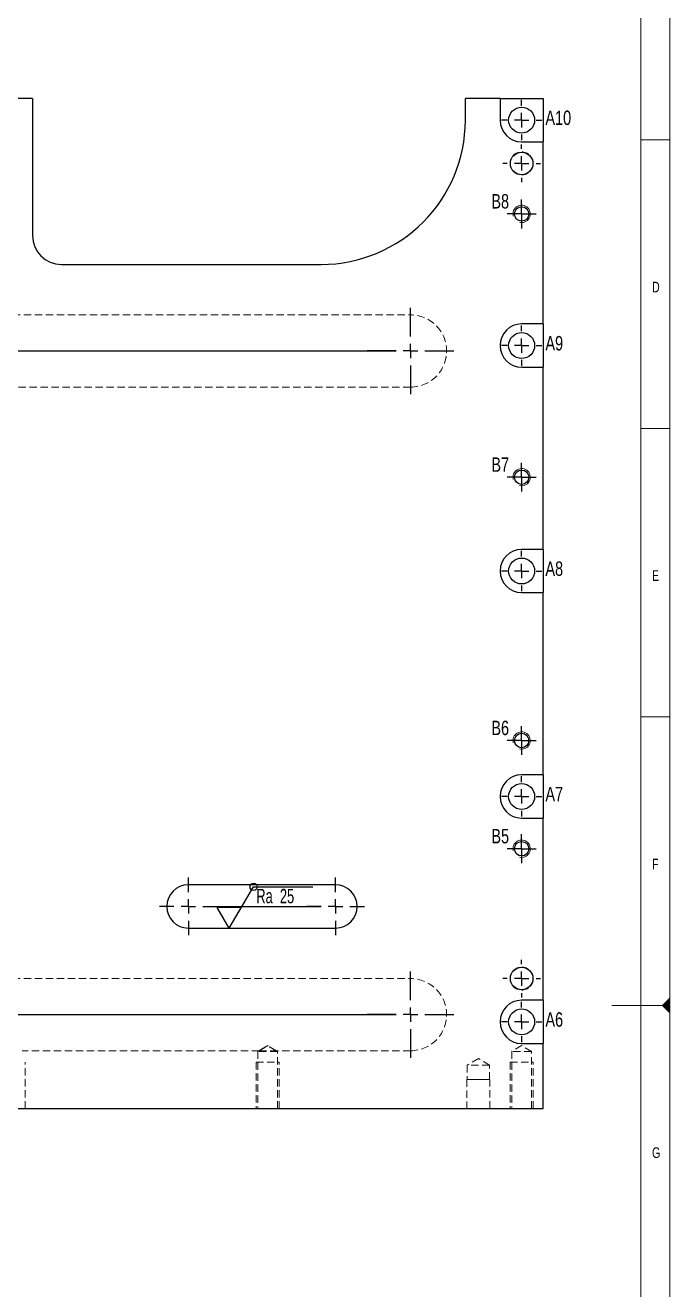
# Model space of a CAD drawing. Header units: millimetres. Extents: x -5 to 1672, y 0 to 1180.
# Drawn here: x 1448.7 to 1672, y 495.5 to 933.7 of the extents above; entities that cross this region are included whole.
import ezdxf

# ---------------------------------------------------------------- set-up
doc = ezdxf.new("R2010")
doc.units = ezdxf.units.MM
doc.header["$LTSCALE"] = 2
doc.linetypes.add('HIDDEN', pattern=[1.905, 1.27, -0.635])
doc.layers.add('SLD-0', color=7, linetype='Continuous')
doc.styles.add('SLDTEXTSTYLE0', font='TXT', dxfattribs={"width": 0.75})
doc.styles.add('SLDTEXTSTYLE1', font='TXT', dxfattribs={"width": 0.666667})

# ---------------------------------------------------------------- blocks, each defined once
blk = doc.blocks.new('SW_CENTERMARKSYMBOL_0')
at = {"layer": 'SLD-0', "color": 0}
for p, q in [((0, 5), (0, 7)), ((-5, 0), (-7, 0)), ((0, 0), (-2.5, 0)), ((0, 0), (0, 2.5)), ((0, 0), (0, -2.5)), ((0, 0), (2.5, 0)), ((5, 0), (7, 0)), ((0, -5), (0, -7))]:
    blk.add_line(p, q, dxfattribs=at)
blk = doc.blocks.new('SW_CENTERMARKSYMBOL_2')
at = {"layer": 'SLD-0', "color": 0}
for p, q in [((0, 5), (0, 15)), ((275, 5), (275, 15)), ((-5, 0), (-15, 0)), ((0, 0), (-2.5, 0)), ((0, 0), (0, 2.5)), ((0, 0), (2.5, 0)), ((0, 0), (0, -2.5)), ((5, 0), (15, 0)), ((5, 0), (270, 0)), ((270, 0), (260, 0)), ((275, 0), (272.5, 0)), ((275, 0), (275, 2.5)), ((275, 0), (277.5, 0)), ((275, 0), (275, -2.5)), ((280, 0), (290, 0)), ((0, -5), (0, -15)), ((275, -5), (275, -15))]:
    blk.add_line(p, q, dxfattribs=at)
blk = doc.blocks.new('SW_CENTERMARKSYMBOL_3')
at = {"layer": 'SLD-0', "color": 0}
for p, q in [((0, 5), (0, 15)), ((275, 5), (275, 15)), ((-5, 0), (-15, 0)), ((0, 0), (-2.5, 0)), ((0, 0), (0, 2.5)), ((0, 0), (0, -2.5)), ((0, 0), (2.5, 0)), ((5, 0), (15, 0)), ((5, 0), (270, 0)), ((270, 0), (260, 0)), ((275, 0), (272.5, 0)), ((275, 0), (275, 2.5)), ((275, 0), (275, -2.5)), ((275, 0), (277.5, 0)), ((280, 0), (290, 0)), ((0, -5), (0, -15)), ((275, -5), (275, -15))]:
    blk.add_line(p, q, dxfattribs=at)
blk = doc.blocks.new('SW_CENTERMARKSYMBOL_5')
at = {"layer": 'SLD-0', "color": 0}
for p, q in [((0, 5), (0, 10)), ((51, 5), (51, 10)), ((-5, 0), (-10, 0)), ((0, 0), (-2.5, 0)), ((0, 0), (0, 2.5)), ((0, 0), (2.5, 0)), ((0, 0), (0, -2.5)), ((5, 0), (10, 0)), ((5, 0), (46, 0)), ((46, 0), (41, 0)), ((51, 0), (48.5, 0)), ((51, 0), (51, 2.5)), ((51, 0), (53.5, 0)), ((51, 0), (51, -2.5)), ((56, 0), (61, 0)), ((0, -5), (0, -10)), ((51, -5), (51, -10))]:
    blk.add_line(p, q, dxfattribs=at)
blk = doc.blocks.new('SW_CENTERMARKSYMBOL_8')
at = {"layer": 'SLD-0', "color": 0}
for p, q in [((0, 5), (0, 7)), ((-5, 0), (-7, 0)), ((0, 0), (-2.5, 0)), ((0, 0), (0, 2.5)), ((0, 0), (0, -2.5)), ((0, 0), (2.5, 0)), ((5, 0), (7, 0)), ((0, -5), (0, -7))]:
    blk.add_line(p, q, dxfattribs=at)
blk = doc.blocks.new('SW_CENTERMARKSYMBOL_9')
at = {"layer": 'SLD-0', "color": 0}
for p, q in [((0, 5), (0, 7)), ((-5, 0), (-7, 0)), ((0, 0), (-2.5, 0)), ((0, 0), (0, 2.5)), ((0, 0), (0, -2.5)), ((0, 0), (2.5, 0)), ((5, 0), (7, 0)), ((0, -5), (0, -7))]:
    blk.add_line(p, q, dxfattribs=at)
blk = doc.blocks.new('SW_CENTERMARKSYMBOL_10')
at = {"layer": 'SLD-0', "color": 0}
for p, q in [((0, 5), (0, 7)), ((-5, 0), (-7, 0)), ((0, 0), (-2.5, 0)), ((0, 0), (0, 2.5)), ((0, 0), (0, -2.5)), ((0, 0), (2.5, 0)), ((5, 0), (7, 0)), ((0, -5), (0, -7))]:
    blk.add_line(p, q, dxfattribs=at)
blk = doc.blocks.new('SW_CENTERMARKSYMBOL_11')
at = {"layer": 'SLD-0', "color": 0}
for p, q in [((0, 5), (0, 7)), ((-5, 0), (-7, 0)), ((0, 0), (-2.5, 0)), ((0, 0), (0, 2.5)), ((0, 0), (0, -2.5)), ((0, 0), (2.5, 0)), ((5, 0), (7, 0)), ((0, -5), (0, -7))]:
    blk.add_line(p, q, dxfattribs=at)
blk = doc.blocks.new('SW_CENTERMARKSYMBOL_16')
at = {"layer": 'SLD-0', "color": 0}
for p, q in [((0, 5), (0, 6.5)), ((-5, 0), (-6.5, 0)), ((0, 0), (-2.5, 0)), ((0, 0), (0, 2.5)), ((0, 0), (0, -2.5)), ((0, 0), (2.5, 0)), ((5, 0), (6.5, 0)), ((0, -5), (0, -6.5))]:
    blk.add_line(p, q, dxfattribs=at)
blk = doc.blocks.new('SW_CENTERMARKSYMBOL_17')
at = {"layer": 'SLD-0', "color": 0}
for p, q in [((0, 5), (0, 6.5)), ((-5, 0), (-6.5, 0)), ((0, 0), (-2.5, 0)), ((0, 0), (0, 2.5)), ((0, 0), (0, -2.5)), ((0, 0), (2.5, 0)), ((5, 0), (6.5, 0)), ((0, -5), (0, -6.5))]:
    blk.add_line(p, q, dxfattribs=at)
blk = doc.blocks.new('SW_CENTERMARKSYMBOL_20')
at = {"layer": 'SLD-0', "color": 0}
for p, q in [((0, 2.5), (0, 5)), ((-2.5, 0), (-5, 0)), ((0, 0), (-2.5, 0)), ((0, 0), (0, 2.5)), ((0, 0), (0, -2.5)), ((0, 0), (2.5, 0)), ((2.5, 0), (5, 0)), ((0, -2.5), (0, -5))]:
    blk.add_line(p, q, dxfattribs=at)
blk = doc.blocks.new('SW_CENTERMARKSYMBOL_21')
at = {"layer": 'SLD-0', "color": 0}
for p, q in [((0, 2.5), (0, 5)), ((-2.5, 0), (-5, 0)), ((0, 0), (-2.5, 0)), ((0, 0), (0, 2.5)), ((0, 0), (0, -2.5)), ((0, 0), (2.5, 0)), ((2.5, 0), (5, 0)), ((0, -2.5), (0, -5))]:
    blk.add_line(p, q, dxfattribs=at)
blk = doc.blocks.new('SW_CENTERMARKSYMBOL_22')
at = {"layer": 'SLD-0', "color": 0}
for p, q in [((0, 2.5), (0, 5)), ((-2.5, 0), (-5, 0)), ((0, 0), (-2.5, 0)), ((0, 0), (0, 2.5)), ((0, 0), (0, -2.5)), ((0, 0), (2.5, 0)), ((2.5, 0), (5, 0)), ((0, -2.5), (0, -5))]:
    blk.add_line(p, q, dxfattribs=at)
blk = doc.blocks.new('SW_CENTERMARKSYMBOL_23')
at = {"layer": 'SLD-0', "color": 0}
for p, q in [((0, 2.5), (0, 5)), ((-2.5, 0), (-5, 0)), ((0, 0), (-2.5, 0)), ((0, 0), (0, 2.5)), ((0, 0), (0, -2.5)), ((0, 0), (2.5, 0)), ((2.5, 0), (5, 0)), ((0, -2.5), (0, -5))]:
    blk.add_line(p, q, dxfattribs=at)
blk = doc.blocks.new('SW_SFSYMBOL_4')
at = {"layer": 'SLD-0', "color": 0}
for p, q in [((-9.35, -7.14), (-0.92, 7.14)), ((-0.92, 7.14), (19.64, 7.14)), ((-9.35, -7.14), (-13.56, 0)), ((-5.14, 0), (-13.56, 0))]:
    blk.add_line(p, q, dxfattribs=at)
blk.add_circle((-0.92, 7.14), 1.25, dxfattribs=at)
at = {"layer": 'SLD-0', "color": 0, "insert": (0, 6.45), "char_height": 5, "attachment_point": 1, "style": 'SLDTEXTSTYLE1'}
blk.add_mtext('Ra  25', dxfattribs=at)

msp = doc.modelspace()

# ---------------------------------------------------------------- hatches: boundary and pattern name
at = {"linetype": 'Continuous'}
msp.add_hatch(color=7, dxfattribs=at).paths.add_polyline_path([(1672, 591.5), (1672, 596.5), (1669.5, 594)], flags=0)

# ---------------------------------------------------------------- linework, layer by layer
at = {"color": 7, "linetype": 'Continuous', "lineweight": 18}
for p, q in [((1672, 10), (1672, 1178)), ((1662, 133.5000002), (1662, 1168.0000007)), ((1672, 894), (1662, 894)), ((1662, 794), (1672, 794)), ((1672, 694), (1662, 694)), ((1672, 594), (1652, 594))]:
    msp.add_line(p, q, dxfattribs=at)
at = {"color": 7, "linetype": 'Continuous', "lineweight": 25}
for p, q in [((1451.1948313, 908.3130997), (1276.1948813, 908.3130997)), ((1451.1948313, 908.3130997), (1451.1948313, 860.8130997)), ((1601.1948313, 900.8130997), (1601.1948313, 908.3130997)), ((1613.1947813, 908.3130997), (1601.1948313, 908.3130997)), ((1613.1947813, 908.3130997), (1613.1947813, 900.8130997)), ((1613.1947813, 908.3130997), (1628.1948313, 908.3130997)), ((1628.1948313, 908.3130997), (1628.1948313, 893.3130497)), ((1620.6948313, 893.3130497), (1628.1948313, 893.3130497)), ((1628.1948313, 830.1881497), (1628.1948313, 893.3130497)), ((1461.1948313, 850.8130997), (1551.1948313, 850.8130997)), ((1628.1948313, 830.1881497), (1620.6948313, 830.1881497)), ((1628.1948313, 830.1881497), (1628.1948313, 815.1880497)), ((1620.6948313, 815.1880497), (1628.1948313, 815.1880497)), ((1628.1948313, 752.0631497), (1628.1948313, 815.1880497)), ((1628.1948313, 752.0631497), (1620.6948313, 752.0631497)), ((1628.1948313, 752.0631497), (1628.1948313, 737.0630497)), ((1620.6948313, 737.0630497), (1628.1948313, 737.0630497)), ((1628.1948313, 673.9381497), (1628.1948313, 737.0630497)), ((1628.1948313, 673.9381497), (1620.6948313, 673.9381497)), ((1628.1948313, 673.9381497), (1628.1948313, 658.9380497)), ((1620.6948313, 658.9380497), (1628.1948313, 658.9380497)), ((1628.1948313, 595.8131497), (1628.1948313, 658.9380497)), ((1556.1948313, 635.8130997), (1505.1948313, 635.8130997)), ((1505.1948313, 620.8130997), (1556.1948313, 620.8130997)), ((1628.1948313, 595.8131497), (1620.6948313, 595.8131497)), ((1628.1948313, 595.8131497), (1628.1948313, 580.8130497)), ((1620.6948313, 580.8130497), (1628.1948313, 580.8130497)), ((1628.1948313, 558.3130997), (1628.1948313, 580.8130497)), ((1261.1948313, 558.3130997), (1628.1948313, 558.3130997))]:
    msp.add_line(p, q, dxfattribs=at)
at = {"color": 190, "linetype": 'HIDDEN', "lineweight": 18}
for p, q in [((1307.1948313, 833.3130997), (1582.1948313, 833.3130997)), ((1582.1948313, 808.3130997), (1307.1948313, 808.3130997)), ((1307.1948313, 603.3130997), (1582.1948313, 603.3130997)), ((1532.6948313, 580.1060258), (1529.2948313, 578.0630997)), ((1536.0948313, 578.0630997), (1532.6948313, 580.1060258)), ((1620.6948313, 580.1060258), (1617.2948313, 578.0630997)), ((1624.0948313, 578.0630997), (1620.6948313, 580.1060258)), ((1529.7530904, 578.3130997), (1447.6365721, 578.3130997)), ((1536.0948313, 578.0630997), (1529.2948313, 578.0630997)), ((1529.2948313, 578.0630997), (1529.2948313, 558.3130997)), ((1529.7530904, 578.3130997), (1535.6365721, 578.3130997)), ((1582.1948313, 578.3130997), (1535.6365721, 578.3130997)), ((1536.0948313, 558.3130997), (1536.0948313, 578.0630997)), ((1605.6948313, 575.6564561), (1601.7948313, 573.3130997)), ((1609.5948313, 573.3130997), (1605.6948313, 575.6564561)), ((1624.0948313, 578.0630997), (1617.2948313, 578.0630997)), ((1617.2948313, 578.0630997), (1617.2948313, 558.3130997)), ((1624.0948313, 558.3130997), (1624.0948313, 578.0630997)), ((1609.5948313, 573.3130997), (1601.7948313, 573.3130997)), ((1601.7948313, 573.3130997), (1601.7948313, 568.3731857)), ((1609.5948313, 568.3731857), (1609.5948313, 573.3130997)), ((1601.7948313, 568.3731857), (1601.6948313, 568.3130997)), ((1609.6948313, 568.3130997), (1601.6948313, 568.3130997)), ((1601.6948313, 568.3130997), (1601.6948313, 558.3130997)), ((1601.7948313, 568.3731857), (1609.5948313, 568.3731857)), ((1609.6948313, 568.3130997), (1609.5948313, 568.3731857)), ((1609.6948313, 558.3130997), (1609.6948313, 568.3130997))]:
    msp.add_line(p, q, dxfattribs=at)
at = {"color": 7, "linetype": 'HIDDEN', "lineweight": 18}
for p, q in [((1448.6948313, 558.3130997), (1448.6948313, 574.3130997)), ((1528.6948313, 574.3130997), (1528.6948313, 558.3130997)), ((1528.6948313, 574.3130997), (1528.739508, 574.3130997)), ((1536.6948313, 558.3130997), (1536.6948313, 574.3130997)), ((1616.6948313, 574.3130997), (1616.6948313, 558.3130997)), ((1616.6948313, 574.3130997), (1616.739508, 574.3130997)), ((1624.6948313, 558.3130997), (1624.6948313, 574.3130997))]:
    msp.add_line(p, q, dxfattribs=at)
at = {"color": 7, "linetype": 'Continuous', "lineweight": 25}
for centre, radius in [((1620.6948313, 900.8130997), 4.5), ((1620.6948313, 885.8130997), 3.9), ((1620.6948313, 868.3130997), 2.5), ((1620.6948313, 822.6880997), 4.5), ((1620.6948313, 777.0630997), 2.5), ((1620.6948313, 744.5630997), 4.5), ((1620.6948313, 685.8130997), 2.5), ((1620.6948313, 666.4380997), 4.5), ((1620.6948313, 648.3130997), 2.5), ((1620.6948313, 603.3130997), 3.9), ((1620.6948313, 588.3130997), 4.5)]:
    msp.add_circle(centre, radius, dxfattribs=at)
at = {"color": 190, "linetype": 'HIDDEN', "lineweight": 18}
for centre in [(1620.6948313, 885.8130997), (1620.6948313, 603.3130997)]:
    msp.add_circle(centre, 4, dxfattribs=at)
at = {"color": 7, "linetype": 'Continuous', "lineweight": 25}
for centre, radius, start, end in [((1551.1948313, 900.8130997), 50, 270, 0), ((1620.6948313, 900.8130997), 7.50005, 180, 270), ((1461.1948313, 860.8130997), 10, 180, 270), ((1620.6948313, 822.6880997), 7.50005, 90, 270), ((1620.6948313, 744.5630997), 7.50005, 90, 270), ((1620.6948313, 666.4380997), 7.50005, 90, 270), ((1505.1948313, 628.3130997), 7.5, 90, 270), ((1556.1948299, 628.3130997), 7.5, 270.000009976, 89.999990024), ((1620.6948313, 588.3130997), 7.50005, 90, 270)]:
    msp.add_arc(centre, radius, start, end, dxfattribs=at)
at = {"color": 7, "linetype": 'Continuous', "lineweight": 18}
for centre in [(1620.6948313, 868.3130997), (1620.6948313, 777.0630997), (1620.6948313, 685.8130997), (1620.6948313, 648.3130997)]:
    msp.add_arc(centre, 3, 255, 195, dxfattribs=at)
at = {"color": 190, "linetype": 'HIDDEN', "lineweight": 18}
for centre in [(1582.1948296, 820.8130997), (1582.1948296, 590.8130997)]:
    msp.add_arc(centre, 12.5, 270.000007728, 89.999992272, dxfattribs=at)
msp.add_open_spline([(1529.7530904, 578.3130997), (1530.2301319, 578.5956824), (1530.7073429, 578.8779937), (1531.4298328, 579.2899912), (1531.6712737, 579.4263073), (1532.0424733, 579.6138038), (1532.1677469, 579.6737688), (1532.4268883, 579.7706687), (1532.5632067, 579.8066382), (1532.7702965, 579.8050368), (1532.8401466, 579.7953712), (1532.9742907, 579.7638587), (1533.0397071, 579.7422968), (1533.2333783, 579.6685704), (1533.3584446, 579.6083529), (1533.7276046, 579.4211519), (1533.9678007, 579.2855055), (1534.6866613, 578.8753959), (1535.1617503, 578.5943675), (1535.6365721, 578.3130997)], degree=3, knots=[0, 0, 0, 0, 0.25, 0.25, 0.375, 0.375, 0.4375, 0.4375, 0.5, 0.5, 0.53125, 0.53125, 0.5625, 0.5625, 0.625, 0.625, 0.75, 0.75, 1, 1, 1, 1], dxfattribs=at)
at = {"color": 7, "linetype": 'HIDDEN', "lineweight": 18}
for points, knots in [([(1528.739508, 574.3130997), (1529.0909558, 574.3130997), (1529.7626238, 574.3130997), (1530.6948313, 574.3130997), (1531.8047475, 574.3130997), (1532.9937516, 574.3130997), (1534.1561954, 574.3130997), (1535.1887905, 574.3130997), (1535.9997864, 574.3130997), (1536.5171225, 574.3130997), (1536.6948313, 574.3130997), (1536.660117, 574.3130997), (1536.6948313, 574.3130997)], [0, 0, 0, 0, 0.10001185381, 0.20001053672, 0.30000921963, 0.40000790254, 0.50000658545, 0.60000526836, 0.70000395127, 0.80000263418, 0.90000131709, 1, 1, 1, 1]), ([(1616.739508, 574.3130997), (1617.0909558, 574.3130997), (1617.7626238, 574.3130997), (1618.6948313, 574.3130997), (1619.8047475, 574.3130997), (1620.9937516, 574.3130997), (1622.1561954, 574.3130997), (1623.1887905, 574.3130997), (1623.9997864, 574.3130997), (1624.5171225, 574.3130997), (1624.6948313, 574.3130997), (1624.660117, 574.3130997), (1624.6948313, 574.3130997)], [0, 0, 0, 0, 0.1000052273, 0.2000046465, 0.3000040657, 0.4000034849, 0.5000029041, 0.6000023233, 0.7000017424, 0.8000011616, 0.9000005808, 1, 1, 1, 1])]:
    msp.add_open_spline(points, degree=3, knots=knots, dxfattribs=at)
at = {"layer": 'SLD-0'}
for p, q in [((1672, 596.5), (1669.5, 594)), ((1672, 591.5), (1672, 596.5)), ((1669.5, 594), (1672, 591.5))]:
    msp.add_line(p, q, dxfattribs=at)

# ---------------------------------------------------------------- block references
for name, p in [('SW_CENTERMARKSYMBOL_0', (1620.6948313, 900.8130997)), ('SW_CENTERMARKSYMBOL_16', (1620.6948313, 885.8130997)), ('SW_CENTERMARKSYMBOL_20', (1620.6948313, 868.3130997)), ('SW_CENTERMARKSYMBOL_3', (1307.1948313, 820.8130997)), ('SW_CENTERMARKSYMBOL_8', (1620.6948313, 822.6880997)), ('SW_CENTERMARKSYMBOL_21', (1620.6948313, 777.0630997)), ('SW_CENTERMARKSYMBOL_9', (1620.6948313, 744.5630997)), ('SW_CENTERMARKSYMBOL_22', (1620.6948313, 685.8130997)), ('SW_CENTERMARKSYMBOL_10', (1620.6948313, 666.4380997)), ('SW_CENTERMARKSYMBOL_23', (1620.6948313, 648.3130997)), ('SW_CENTERMARKSYMBOL_5', (1505.1948313, 628.3130997)), ('SW_SFSYMBOL_4', (1528.7412947, 627.9556)), ('SW_CENTERMARKSYMBOL_17', (1620.6948313, 603.3130997)), ('SW_CENTERMARKSYMBOL_2', (1307.1948313, 590.8130997)), ('SW_CENTERMARKSYMBOL_11', (1620.6948313, 588.3130997))]:
    msp.add_blockref(name, p, dxfattribs=at)

# ---------------------------------------------------------------- texts
at = {"color": 7, "linetype": 'Continuous', "lineweight": 0, "char_height": 3.7041667, "attachment_point": 1, "style": 'SLDTEXTSTYLE0'}
for s, insert in [('D', (1665.8510459, 844.8306714)), ('E', (1665.8510459, 744.8306714)), ('F', (1665.8510459, 644.8306714)), ('G', (1665.8510459, 544.8306714))]:
    msp.add_mtext(s, dxfattribs=dict(at, insert=insert))
at = {"layer": 'SLD-0', "char_height": 5, "attachment_point": 1, "style": 'SLDTEXTSTYLE0'}
for s, insert in [('A10', (1628.9282655, 904.1329893)), ('B8', (1610.1995977, 875.1830598)), ('A9', (1628.9282655, 826.0079893)), ('B7', (1610.1995977, 783.9330598)), ('A8', (1628.9282655, 747.8829893)), ('B6', (1610.1995977, 692.6830598)), ('A7', (1628.9282655, 669.7579893)), ('B5', (1610.1995977, 655.1830598)), ('A6', (1628.9282655, 591.6329893))]:
    msp.add_mtext(s, dxfattribs=dict(at, insert=insert))

doc.saveas('drawing.dxf')
